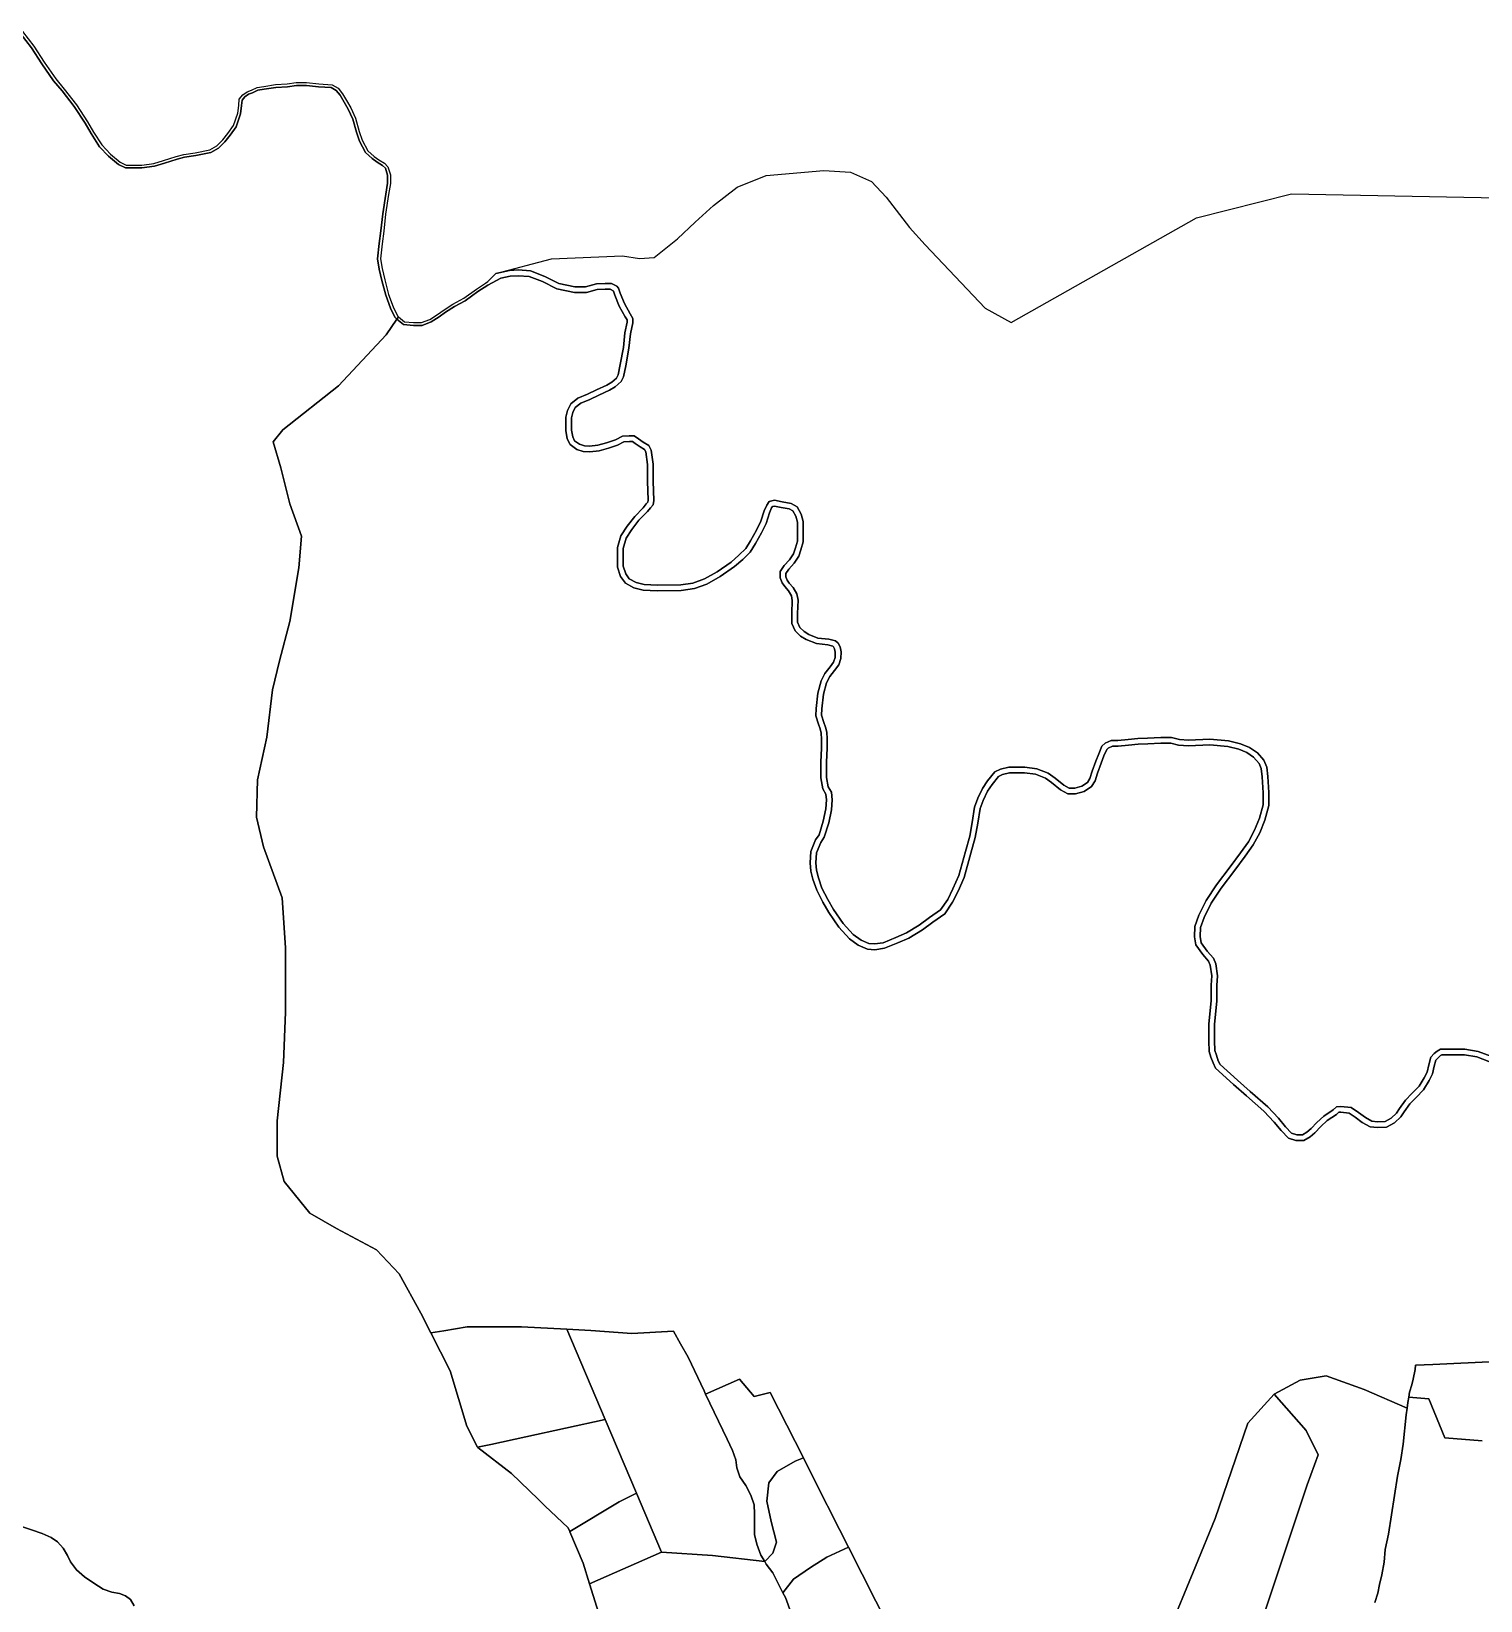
# Model space of a CAD drawing. Extents: x 542555 to 550520, y 1840485 to 1846995.
# Drawn here: x 545214 to 546997, y 1842996 to 1844927 of the extents above; entities that cross this region are included whole.
import ezdxf

# ---------------------------------------------------------------- set-up
doc = ezdxf.new("R2010")
doc.units = 0
doc.layers.add('Level 30', color=7, linetype='Continuous')

msp = doc.modelspace()

# ---------------------------------------------------------------- linework, layer by layer
at = {"layer": 'Level 30'}
for points in [[(545203.05, 1844926.66), (545216.91, 1844908.44), (545229.6, 1844888.6), (545244.04, 1844868.11), (545254.43, 1844855.71), (545269.43, 1844836.37), (545283.2, 1844815.49), (545290.35, 1844802.78), (545300.53, 1844786.88), (545311.25, 1844775.74), (545323.25, 1844765.81), (545330.7, 1844762.07), (545349.67, 1844762.07), (545364.5, 1844764.13), (545376.7, 1844767.8), (545392.2, 1844772.57), (545401.48, 1844775.28), (545415.65, 1844777.25), (545433.39, 1844780.96), (545442.23, 1844785.83), (545449.49, 1844793.09), (545455.64, 1844800.89), (545462.76, 1844810.94), (545467.8, 1844826.08), (545469.04, 1844835.64), (545469.73, 1844843.33), (545474.3, 1844848.56), (545479.55, 1844852.41), (545484.83, 1844854.3), (545491.66, 1844857.71), (545499.88, 1844858.83), (545514.46, 1844861.2), (545528.75, 1844861.99), (545539.78, 1844863.57), (545552.48, 1844863.57), (545567.46, 1844861.99), (545583.87, 1844860.84), (545591.32, 1844856.78), (545596.7, 1844849.96), (545601.73, 1844841.44), (545606.81, 1844832.44), (545612.61, 1844819.68), (545617.34, 1844803.51), (545621.03, 1844792.86), (545627.81, 1844779.72), (545635.59, 1844772.79), (545641.42, 1844768.63), (545648.33, 1844764.4), (545652.61, 1844760.12), (545655.76, 1844750.3), (545655.76, 1844739.61), (545653.41, 1844725.93), (545649.82, 1844701.56), (545647.44, 1844680.83), (545645.44, 1844665.31), (545643.4, 1844646.88), (545645.48, 1844634.73), (545648.69, 1844621.05), (545653.52, 1844602.93), (545659.2, 1844587.5), (545664.45, 1844576.6), (545665.59, 1844575.24), (545663.59, 1844572.36), (545663.15, 1844572.72), (545661.29, 1844575.09), (545655.98, 1844586.14), (545650.18, 1844601.87), (545645.3, 1844620.2), (545642.05, 1844634.04), (545639.86, 1844646.77), (545641.97, 1844665.72), (545643.96, 1844681.26), (545646.35, 1844702.01), (545649.96, 1844726.48), (545652.26, 1844739.91), (545652.26, 1844749.75), (545649.53, 1844758.25), (545646.15, 1844761.63), (545639.48, 1844765.71), (545633.41, 1844770.05), (545624.99, 1844777.54), (545617.81, 1844791.48), (545614.01, 1844802.45), (545609.32, 1844818.46), (545603.68, 1844830.85), (545598.7, 1844839.69), (545593.8, 1844847.98), (545589.02, 1844854.05), (545582.87, 1844857.4), (545567.16, 1844858.51), (545552.29, 1844860.07), (545540.03, 1844860.07), (545529.09, 1844858.51), (545514.84, 1844857.71), (545500.39, 1844855.37), (545492.7, 1844854.32), (545486.2, 1844851.07), (545481.21, 1844849.28), (545476.68, 1844845.96), (545473.12, 1844841.89), (545472.52, 1844835.25), (545471.22, 1844825.3), (545465.91, 1844809.34), (545458.45, 1844798.8), (545452.11, 1844790.76), (545444.36, 1844783.01), (545434.62, 1844777.64), (545416.25, 1844773.8), (545402.21, 1844771.85), (545393.2, 1844769.21), (545377.72, 1844764.45), (545365.25, 1844760.7), (545349.91, 1844758.57), (545329.87, 1844758.57), (545321.32, 1844762.86), (545308.86, 1844773.17), (545297.77, 1844784.7), (545287.35, 1844800.97), (545280.21, 1844813.66), (545266.58, 1844834.33), (545251.71, 1844853.52), (545241.27, 1844865.98), (545226.7, 1844886.65), (545214.04, 1844906.44), (545200.24, 1844924.58)], [(545200.24, 1844924.58), (545214.04, 1844906.44), (545226.7, 1844886.65), (545241.27, 1844865.98), (545251.71, 1844853.52), (545266.58, 1844834.33), (545280.21, 1844813.66), (545287.35, 1844800.97), (545297.77, 1844784.7), (545308.86, 1844773.17), (545321.32, 1844762.86), (545329.87, 1844758.57), (545349.91, 1844758.57), (545365.25, 1844760.7), (545377.72, 1844764.45), (545393.2, 1844769.21), (545402.21, 1844771.85), (545416.25, 1844773.8), (545434.62, 1844777.64), (545444.36, 1844783.01), (545452.11, 1844790.76), (545458.45, 1844798.8), (545465.91, 1844809.34), (545471.22, 1844825.3), (545472.52, 1844835.25), (545473.12, 1844841.89), (545476.68, 1844845.96), (545481.21, 1844849.28), (545486.2, 1844851.07), (545492.7, 1844854.32), (545500.39, 1844855.37), (545514.84, 1844857.71), (545529.09, 1844858.51), (545540.03, 1844860.07), (545552.29, 1844860.07), (545567.16, 1844858.51), (545582.87, 1844857.4), (545589.02, 1844854.05), (545593.8, 1844847.98), (545598.7, 1844839.69), (545603.68, 1844830.85), (545609.32, 1844818.46), (545614.01, 1844802.45), (545617.81, 1844791.48), (545624.99, 1844777.54), (545633.41, 1844770.05), (545639.48, 1844765.71), (545646.15, 1844761.63), (545649.53, 1844758.25), (545652.26, 1844749.75), (545652.26, 1844739.91), (545649.96, 1844726.48), (545646.35, 1844702.01), (545643.96, 1844681.26), (545641.97, 1844665.72), (545639.86, 1844646.77), (545642.05, 1844634.04), (545645.3, 1844620.2), (545650.18, 1844601.87), (545655.98, 1844586.14), (545661.29, 1844575.09), (545663.15, 1844572.72), (545663.59, 1844572.36), (545650.38, 1844553.34), (545591.82, 1844490.52), (545523.34, 1844436.47), (545511.42, 1844421.37), (545520.95, 1844389.58), (545532.07, 1844345.07), (545546.37, 1844305.33), (545543.19, 1844266.38), (545532.07, 1844200.42), (545519.36, 1844151.93), (545510.63, 1844116.17), (545503.46, 1844058.14), (545492.34, 1844005.69), (545490.75, 1843959.59), (545499.49, 1843923.03), (545522.52, 1843860.24), (545526.48, 1843799.04), (545526.48, 1843719.56), (545524.1, 1843657.57), (545516.16, 1843586.03), (545516.16, 1843542.32), (545524.89, 1843511.32), (545556.67, 1843472.38), (545589.23, 1843453.3), (545638.48, 1843427.07), (545666.28, 1843397.66), (545693.29, 1843349.18), (545705.53, 1843324.95), (545729.03, 1843278.44), (545749.69, 1843210.09), (545762.98, 1843184.26), (545763.19, 1843183.86), (545804.49, 1843152.07), (545837.59, 1843120.23), (545845.8, 1843112.33), (545874.38, 1843085.31), (545876.33, 1843080.63), (545876.55, 1843080.11), (545892.65, 1843041.59), (545900.6, 1843016.27), (545914.1, 1842973.24)], [(547009.46, 1843665.49), (546993.95, 1843671.46), (546977.64, 1843674.24), (546947.41, 1843674.24), (546943.43, 1843671.85), (546939.85, 1843668.67), (546935.48, 1843664.29), (546933.09, 1843654.74), (546931.1, 1843645.98), (546927.52, 1843638.82), (546921.16, 1843628.47), (546912.41, 1843619.72), (546904.46, 1843611.36), (546897.3, 1843601.01), (546893.32, 1843595.44), (546886.96, 1843589.07), (546879.4, 1843585.09), (546870.25, 1843584.69), (546863.09, 1843585.49), (546855.14, 1843589.87), (546846.78, 1843596.24), (546837.64, 1843602.21), (546824.91, 1843603.8), (546819.74, 1843603.4), (546815.36, 1843599.42), (546803.83, 1843591.86), (546795.48, 1843583.9), (546788.32, 1843576.34), (546783.15, 1843571.96), (546777.58, 1843568.77), (546770.82, 1843568.77), (546764.45, 1843570.76), (546756.9, 1843578.72), (546748.15, 1843589.07), (546735.02, 1843603), (546713.54, 1843622.11), (546697.63, 1843636.04), (546676.55, 1843655.15), (546674.17, 1843659.92), (546671.78, 1843666.69), (546669.79, 1843672.66), (546669.39, 1843684.6), (546669.39, 1843704.9), (546672.58, 1843733.16), (546672.58, 1843752.66), (546673.39, 1843764.6), (546671, 1843779.33), (546668.22, 1843786.09), (546660.66, 1843794.85), (546653.1, 1843805.2), (546651.91, 1843812.76), (546652.31, 1843823.9), (546656.68, 1843836.24), (546665.43, 1843853.75), (546677.76, 1843872.46), (546694.47, 1843894.35), (546707.2, 1843911.86), (546717.14, 1843925.79), (546725.1, 1843940.51), (546731.46, 1843956.04), (546736.23, 1843973.95), (546736.23, 1843989.87), (546735.05, 1844009.77), (546733.85, 1844021.31), (546730.27, 1844029.67), (546722.32, 1844038.82), (546712.77, 1844045.59), (546701.64, 1844049.96), (546686.92, 1844053.55), (546663.85, 1844055.54), (546637.6, 1844054.34), (546626.47, 1844055.14), (546616.52, 1844057.53), (546603.4, 1844057.53), (546587.09, 1844056.73), (546575.16, 1844056.33), (546563.23, 1844055.14), (546550.5, 1844053.94), (546542.54, 1844053.94), (546534.99, 1844050.76), (546531.02, 1844047.18), (546527.04, 1844037.63), (546523.46, 1844028.47), (546519.09, 1844016.14), (546516.3, 1844007.38), (546513.12, 1844002.21), (546506.36, 1843997.83), (546497.61, 1843995.44), (546490.85, 1843995.44), (546484.09, 1843999.02), (546473.35, 1844007.78), (546465, 1844013.75), (546451.08, 1844019.32), (546436.36, 1844021.31), (546416.47, 1844021.31), (546406.13, 1844018.92), (546399.38, 1844015.34), (546390.23, 1844004.2), (546384.27, 1843995.04), (546378.3, 1843983.1), (546374.32, 1843971.96), (546371.54, 1843953.25), (546368.36, 1843936.14), (546363.19, 1843917.43), (546354.84, 1843887.98), (546347.68, 1843871.66), (546341.31, 1843858.53), (546332.57, 1843845.79), (546319.05, 1843836.24), (546306.32, 1843826.69), (546290.41, 1843817.14), (546277.29, 1843811.56), (546261.78, 1843805.2), (546251.43, 1843803.6), (546244.28, 1843804), (546234.73, 1843808.38), (546225.18, 1843815.15), (546212.85, 1843828.68), (546200.92, 1843846.19), (546193.76, 1843858.53), (546186.6, 1843872.46), (546182.23, 1843885.19), (546179.84, 1843894.35), (546179.05, 1843903.5), (546179.84, 1843915.84), (546185.01, 1843928.58), (546189.39, 1843934.94), (546194.96, 1843952.85), (546198.13, 1843968.78), (546199.33, 1843981.12), (546198.13, 1843990.27), (546194.16, 1843997.04), (546192.17, 1844008.58), (546192.17, 1844027.28), (546192.96, 1844044.4), (546192.96, 1844055.94), (546192.57, 1844064.3), (546190.98, 1844070.27), (546188.99, 1844076.24), (546186.2, 1844085.39), (546186.6, 1844092.95), (546188.59, 1844110.86), (546192.17, 1844124.79), (546196.15, 1844132.75), (546202.11, 1844140.32), (546207.28, 1844147.08), (546209.67, 1844155.04), (546210.07, 1844163), (546208.87, 1844169.37), (546206.49, 1844173.75), (546203.31, 1844176.53), (546194.95, 1844178.52), (546181.43, 1844180.12), (546170.29, 1844184.49), (546164.73, 1844188.08), (546159.56, 1844193.25), (546156.37, 1844199.62), (546156.37, 1844210.36), (546157.17, 1844226.68), (546155.58, 1844234.64), (546151.21, 1844242.21), (546146.44, 1844247.78), (546143.65, 1844251.36), (546142.06, 1844255.34), (546142.06, 1844259.72), (546145.64, 1844264.89), (546152.4, 1844272.06), (546157.97, 1844280.81), (546160.75, 1844288.77), (546163.54, 1844298.32), (546163.54, 1844323.4), (546161.15, 1844332.55), (546155.98, 1844341.71), (546148.82, 1844345.69), (546137.69, 1844347.68), (546128.14, 1844349.67), (546121.78, 1844348.07), (546118.59, 1844343.7), (546115.41, 1844336.53), (546111.44, 1844323.8), (546105.87, 1844312.65), (546098.71, 1844299.92), (546092.74, 1844290.36), (546084.39, 1844282.01), (546074.84, 1844273.65), (546057.74, 1844261.71), (546042.23, 1844252.95), (546027.91, 1844247.78), (546012.8, 1844245.39), (545984.17, 1844244.99), (545967.86, 1844245.79), (545957.92, 1844248.57), (545949.57, 1844252.95), (545945.19, 1844258.92), (545942.01, 1844268.47), (545942.01, 1844290.36), (545945.59, 1844303.1), (545952.75, 1844313.85), (545961.5, 1844324.99), (545971.84, 1844335.74), (545975.82, 1844340.51), (545979, 1844344.09), (545979.79, 1844349.27), (545979, 1844373.15), (545979, 1844394.24), (545976.61, 1844411.36), (545973.43, 1844416.93), (545966.67, 1844421.31), (545960.71, 1844425.29), (545955.53, 1844428.87), (545949.57, 1844428.87), (545941.22, 1844428.47), (545932.47, 1844424.09), (545921.73, 1844420.51), (545910.99, 1844417.33), (545900.65, 1844416.13), (545894.28, 1844416.53), (545888.32, 1844418.52), (545882.35, 1844422.9), (545879.97, 1844427.67), (545878.38, 1844436.03), (545878.38, 1844451.16), (545879.97, 1844457.52), (545883.15, 1844463.89), (545889.91, 1844469.07), (545901.05, 1844473.84), (545912.18, 1844479.02), (545925.31, 1844484.99), (545932.07, 1844489.37), (545939.63, 1844495.74), (545942.41, 1844501.71), (545945.2, 1844515.24), (545949.17, 1844536.73), (545951.16, 1844554.64), (545953.95, 1844568.17), (545953.95, 1844573.35), (545950.76, 1844578.92), (545943.61, 1844591.66), (545938.45, 1844604.39), (545936.46, 1844610.76), (545934.07, 1844613.14), (545927.71, 1844616.33), (545919.75, 1844616.33), (545909.02, 1844615.93), (545895.89, 1844612.35), (545882.77, 1844612.35), (545862.88, 1844616.33), (545845.78, 1844625.08), (545827.88, 1844631.85), (545812.77, 1844633.04), (545802.03, 1844632.25), (545785.23, 1844628.82), (545854.05, 1844646.7), (545941.4, 1844650.26), (545961.95, 1844647.31), (545980.02, 1844648.31), (546008.94, 1844671.41), (546030.67, 1844691.98), (546053.28, 1844712.46), (546082.47, 1844735.07), (546117.88, 1844749.49), (546188.91, 1844755.52), (546221.56, 1844753.36), (546247.51, 1844741.84), (546265.61, 1844722.53), (546294.32, 1844685.35), (546313.71, 1844664.09), (546387.19, 1844586.15), (546419.54, 1844568.37), (546647.45, 1844697.16), (546764.4, 1844726.94), (547061.03, 1844721.15)], [(546302.76, 1842896.18), (546219.17, 1843061.43), (546208.3135, 1843082.8923), (546178.4016, 1843142.0257), (546163.72, 1843171.05), (546122.98, 1843251.58), (546103.19, 1843246.83), (546084.99, 1843268.21), (546043.5, 1843249.8), (546041.72, 1843253.56), (546021.89, 1843295.14), (546012.53, 1843311.5), (546003.93, 1843327.01), (545952.75, 1843324.37), (545902.36, 1843327.97), (545872.72, 1843329.53), (545816.87, 1843332.48), (545750.27, 1843332.48), (545721.5535, 1843327.6468), (545705.53, 1843324.95), (545693.29, 1843349.18), (545666.28, 1843397.66), (545638.48, 1843427.07), (545589.23, 1843453.3), (545556.67, 1843472.38), (545524.89, 1843511.32), (545516.16, 1843542.32), (545516.16, 1843586.03), (545524.1, 1843657.57), (545526.48, 1843719.56), (545526.48, 1843799.04), (545522.52, 1843860.24), (545499.49, 1843923.03), (545490.75, 1843959.59), (545492.34, 1844005.69), (545503.46, 1844058.14), (545510.63, 1844116.17), (545519.36, 1844151.93), (545532.07, 1844200.42), (545543.19, 1844266.38), (545546.37, 1844305.33), (545532.07, 1844345.07), (545520.95, 1844389.58), (545511.42, 1844421.37), (545523.34, 1844436.47), (545591.82, 1844490.52), (545650.38, 1844553.34), (545663.59, 1844572.36), (545671.61, 1844565.75), (545684.03, 1844564.75), (545694.77, 1844564.75), (545705.82, 1844569.09), (545715.67, 1844575.51), (545723.6, 1844581.07), (545734.42, 1844588.02), (545747.69, 1844595.27), (545763.42, 1844606.56), (545775.58, 1844614.41), (545791.4, 1844622.93), (545802.99, 1844625.3), (545812.75, 1844626.02), (545826.34, 1844624.95), (545842.94, 1844618.67), (545860.56, 1844609.66), (545882.08, 1844605.35), (545896.83, 1844605.35), (545910.08, 1844608.96), (545919.88, 1844609.33), (545926.05, 1844609.33), (545929.93, 1844607.39), (545930.29, 1844607.02), (545931.85, 1844602.03), (545937.29, 1844588.62), (545944.67, 1844575.47), (545946.95, 1844571.49), (545946.95, 1844568.88), (545944.24, 1844555.74), (545942.24, 1844537.75), (545938.33, 1844516.58), (545935.72, 1844503.92), (545933.94, 1844500.1), (545927.9, 1844495.01), (545921.94, 1844491.15), (545909.25, 1844485.38), (545898.19, 1844480.23), (545886.35, 1844475.16), (545877.61, 1844468.46), (545873.36, 1844459.96), (545871.38, 1844452.02), (545871.38, 1844435.37), (545873.27, 1844425.41), (545876.84, 1844418.26), (545885.06, 1844412.23), (545892.93, 1844409.6), (545900.84, 1844409.1), (545912.4, 1844410.45), (545923.83, 1844413.83), (545935.16, 1844417.61), (545943.03, 1844421.55), (545949.74, 1844421.87), (545953.35, 1844421.87), (545956.78, 1844419.5), (545962.82, 1844415.46), (545968.19, 1844411.98), (545969.86, 1844409.06), (545972, 1844393.75), (545972, 1844373.03), (545972.77, 1844349.69), (545972.39, 1844347.19), (545970.51, 1844345.08), (545966.59, 1844340.37), (545956.21, 1844329.59), (545947.08, 1844317.96), (545939.15, 1844306.06), (545935.01, 1844291.32), (545935.01, 1844267.34), (545938.9, 1844255.67), (545944.88, 1844247.5), (545955.32, 1844242.03), (545966.73, 1844238.84), (545984.05, 1844237.99), (546013.4, 1844238.4), (546029.66, 1844240.97), (546045.16, 1844246.57), (546061.47, 1844255.78), (546079.16, 1844268.13), (546089.18, 1844276.9), (546098.25, 1844285.97), (546104.73, 1844296.35), (546112.06, 1844309.37), (546117.95, 1844321.18), (546121.97, 1844334.06), (546124.69, 1844340.18), (546125.94, 1844341.9), (546128.29, 1844342.49), (546136.36, 1844340.81), (546146.44, 1844339), (546150.85, 1844336.55), (546154.61, 1844329.9), (546156.54, 1844322.5), (546156.54, 1844299.32), (546154.08, 1844290.91), (546151.63, 1844283.88), (546146.85, 1844276.38), (546140.19, 1844269.31), (546135.06, 1844261.91), (546135.06, 1844253.99), (546137.52, 1844247.84), (546141.02, 1844243.35), (546145.47, 1844238.15), (546148.94, 1844232.14), (546150.14, 1844226.16), (546149.37, 1844210.53), (546149.37, 1844197.97), (546153.81, 1844189.1), (546160.31, 1844182.6), (546167.08, 1844178.23), (546179.71, 1844173.27), (546193.72, 1844171.62), (546200.01, 1844170.12), (546200.94, 1844169.31), (546202.19, 1844166.99), (546203.04, 1844162.52), (546202.72, 1844156.24), (546200.94, 1844150.32), (546196.58, 1844144.61), (546190.21, 1844136.52), (546185.58, 1844127.25), (546181.69, 1844112.12), (546179.62, 1844093.52), (546179.14, 1844084.53), (546182.32, 1844074.11), (546184.27, 1844068.26), (546185.61, 1844063.22), (546185.96, 1844055.78), (546185.96, 1844044.56), (546185.17, 1844027.44), (546185.17, 1844007.98), (546187.48, 1843994.6), (546191.37, 1843987.95), (546192.29, 1843981), (546191.2, 1843969.8), (546188.17, 1843954.58), (546183.02, 1843938.03), (546178.81, 1843931.92), (546172.93, 1843917.42), (546172.03, 1843903.42), (546172.92, 1843893.16), (546175.52, 1843883.17), (546180.14, 1843869.71), (546187.62, 1843855.17), (546194.99, 1843842.46), (546207.34, 1843824.33), (546220.52, 1843809.88), (546231.22, 1843802.29), (546242.57, 1843797.08), (546251.77, 1843796.57), (546263.67, 1843798.41), (546279.99, 1843805.1), (546293.6, 1843810.89), (546310.23, 1843820.87), (546323.17, 1843830.58), (546337.63, 1843840.8), (546347.38, 1843855), (546354.04, 1843868.73), (546361.44, 1843885.61), (546369.93, 1843915.54), (546375.19, 1843934.57), (546378.45, 1843952.1), (546381.14, 1843970.25), (546384.75, 1843980.35), (546390.35, 1843991.55), (546395.89, 1844000.06), (546403.9, 1844009.81), (546408.6, 1844012.31), (546417.27, 1844014.31), (546435.89, 1844014.31), (546449.28, 1844012.5), (546461.62, 1844007.56), (546469.1, 1844002.22), (546480.2, 1843993.16), (546489.11, 1843988.44), (546498.55, 1843988.44), (546509.25, 1843991.36), (546518.25, 1843997.2), (546522.71, 1844004.44), (546525.73, 1844013.91), (546530.02, 1844026.03), (546533.53, 1844035.01), (546536.88, 1844043.04), (546538.8, 1844044.77), (546543.95, 1844046.94), (546550.83, 1844046.94), (546563.91, 1844048.17), (546575.63, 1844049.34), (546587.38, 1844049.74), (546603.57, 1844050.53), (546615.69, 1844050.53), (546625.39, 1844048.2), (546637.51, 1844047.33), (546663.71, 1844048.53), (546685.78, 1844046.62), (546699.52, 1844043.27), (546709.42, 1844039.39), (546717.59, 1844033.59), (546724.27, 1844025.91), (546727, 1844019.53), (546728.07, 1844009.2), (546729.23, 1843989.66), (546729.23, 1843974.87), (546724.81, 1843958.28), (546718.76, 1843943.51), (546711.19, 1843929.5), (546701.52, 1843915.95), (546688.86, 1843898.53), (546672.05, 1843876.51), (546659.36, 1843857.25), (546650.23, 1843838.98), (546645.35, 1843825.22), (546644.89, 1843812.34), (546646.45, 1843802.44), (546655.17, 1843790.49), (546662.18, 1843782.38), (546664.22, 1843777.41), (546666.35, 1843764.27), (546665.58, 1843752.9), (546665.58, 1843733.55), (546662.39, 1843705.29), (546662.39, 1843684.48), (546662.83, 1843671.41), (546665.16, 1843664.42), (546667.71, 1843657.18), (546670.87, 1843650.85), (546692.97, 1843630.81), (546708.91, 1843616.86), (546730.14, 1843597.97), (546742.93, 1843584.41), (546751.68, 1843574.05), (546760.62, 1843564.62), (546769.75, 1843561.77), (546779.44, 1843561.77), (546787.19, 1843566.2), (546793.14, 1843571.25), (546800.44, 1843578.96), (546808.2, 1843586.35), (546819.66, 1843593.87), (546822.67, 1843596.61), (546824.74, 1843596.77), (546835.17, 1843595.46), (546842.74, 1843590.52), (546851.31, 1843583.99), (546860.93, 1843578.69), (546870.01, 1843577.67), (546881.27, 1843578.17), (546891.16, 1843583.37), (546898.68, 1843590.9), (546903.03, 1843596.98), (546909.91, 1843606.93), (546917.42, 1843614.83), (546926.69, 1843624.1), (546933.64, 1843635.42), (546937.74, 1843643.61), (546939.9, 1843653.11), (546941.8, 1843660.71), (546944.66, 1843663.58), (546947.59, 1843666.18), (546949.35, 1843667.24), (546977.05, 1843667.24), (546992.09, 1843664.68), (547006.86, 1843658.99)], [(547006.86, 1843658.99), (546992.09, 1843664.68), (546977.05, 1843667.24), (546949.35, 1843667.24), (546947.59, 1843666.18), (546944.66, 1843663.58), (546941.8, 1843660.71), (546939.9, 1843653.11), (546937.74, 1843643.61), (546933.64, 1843635.42), (546926.69, 1843624.1), (546917.42, 1843614.83), (546909.91, 1843606.93), (546903.03, 1843596.98), (546898.68, 1843590.9), (546891.16, 1843583.37), (546881.27, 1843578.17), (546870.01, 1843577.67), (546860.93, 1843578.69), (546851.31, 1843583.99), (546842.74, 1843590.52), (546835.17, 1843595.46), (546824.74, 1843596.77), (546822.67, 1843596.61), (546819.66, 1843593.87), (546808.2, 1843586.35), (546800.44, 1843578.96), (546793.14, 1843571.25), (546787.19, 1843566.2), (546779.44, 1843561.77), (546769.75, 1843561.77), (546760.62, 1843564.62), (546751.68, 1843574.05), (546742.93, 1843584.41), (546730.14, 1843597.97), (546708.91, 1843616.86), (546692.97, 1843630.81), (546670.87, 1843650.85), (546667.71, 1843657.18), (546665.16, 1843664.42), (546662.83, 1843671.41), (546662.39, 1843684.48), (546662.39, 1843705.29), (546665.58, 1843733.55), (546665.58, 1843752.9), (546666.35, 1843764.27), (546664.22, 1843777.41), (546662.18, 1843782.38), (546655.17, 1843790.49), (546646.45, 1843802.44), (546644.89, 1843812.34), (546645.35, 1843825.22), (546650.23, 1843838.98), (546659.36, 1843857.25), (546672.05, 1843876.51), (546688.86, 1843898.53), (546701.52, 1843915.95), (546711.19, 1843929.5), (546718.76, 1843943.51), (546724.81, 1843958.28), (546729.23, 1843974.87), (546729.23, 1843989.66), (546728.07, 1844009.2), (546727, 1844019.53), (546724.27, 1844025.91), (546717.59, 1844033.59), (546709.42, 1844039.39), (546699.52, 1844043.27), (546685.78, 1844046.62), (546663.71, 1844048.53), (546637.51, 1844047.33), (546625.39, 1844048.2), (546615.69, 1844050.53), (546603.57, 1844050.53), (546587.38, 1844049.74), (546575.63, 1844049.34), (546563.91, 1844048.17), (546550.83, 1844046.94), (546543.95, 1844046.94), (546538.8, 1844044.77), (546536.88, 1844043.04), (546533.53, 1844035.01), (546530.02, 1844026.03), (546525.73, 1844013.91), (546522.71, 1844004.44), (546518.25, 1843997.2), (546509.25, 1843991.36), (546498.55, 1843988.44), (546489.11, 1843988.44), (546480.2, 1843993.16), (546469.1, 1844002.22), (546461.62, 1844007.56), (546449.28, 1844012.5), (546435.89, 1844014.31), (546417.27, 1844014.31), (546408.6, 1844012.31), (546403.9, 1844009.81), (546395.89, 1844000.06), (546390.35, 1843991.55), (546384.75, 1843980.35), (546381.14, 1843970.25), (546378.45, 1843952.1), (546375.19, 1843934.57), (546369.93, 1843915.54), (546361.44, 1843885.61), (546354.04, 1843868.73), (546347.38, 1843855), (546337.63, 1843840.8), (546323.17, 1843830.58), (546310.23, 1843820.87), (546293.6, 1843810.89), (546279.99, 1843805.1), (546263.67, 1843798.41), (546251.77, 1843796.57), (546242.57, 1843797.08), (546231.22, 1843802.29), (546220.52, 1843809.88), (546207.34, 1843824.33), (546194.99, 1843842.46), (546187.62, 1843855.17), (546180.14, 1843869.71), (546175.52, 1843883.17), (546172.92, 1843893.16), (546172.03, 1843903.42), (546172.93, 1843917.42), (546178.81, 1843931.92), (546183.02, 1843938.03), (546188.17, 1843954.58), (546191.2, 1843969.8), (546192.29, 1843981), (546191.37, 1843987.95), (546187.48, 1843994.6), (546185.17, 1844007.98), (546185.17, 1844027.44), (546185.96, 1844044.56), (546185.96, 1844055.78), (546185.61, 1844063.22), (546184.27, 1844068.26), (546182.32, 1844074.11), (546179.14, 1844084.53), (546179.62, 1844093.52), (546181.69, 1844112.12), (546185.58, 1844127.25), (546190.21, 1844136.52), (546196.58, 1844144.61), (546200.94, 1844150.32), (546202.72, 1844156.24), (546203.04, 1844162.52), (546202.19, 1844166.99), (546200.94, 1844169.31), (546200.01, 1844170.12), (546193.72, 1844171.62), (546179.71, 1844173.27), (546167.08, 1844178.23), (546160.31, 1844182.6), (546153.81, 1844189.1), (546149.37, 1844197.97), (546149.37, 1844210.53), (546150.14, 1844226.16), (546148.94, 1844232.14), (546145.47, 1844238.15), (546141.02, 1844243.35), (546137.52, 1844247.84), (546135.06, 1844253.99), (546135.06, 1844261.91), (546140.19, 1844269.31), (546146.85, 1844276.38), (546151.63, 1844283.88), (546154.08, 1844290.91), (546156.54, 1844299.32), (546156.54, 1844322.5), (546154.61, 1844329.9), (546150.85, 1844336.55), (546146.44, 1844339), (546136.36, 1844340.81), (546128.29, 1844342.49), (546125.94, 1844341.9), (546124.69, 1844340.18), (546121.97, 1844334.06), (546117.95, 1844321.18), (546112.06, 1844309.37), (546104.73, 1844296.35), (546098.25, 1844285.97), (546089.18, 1844276.9), (546079.16, 1844268.13), (546061.47, 1844255.78), (546045.16, 1844246.57), (546029.66, 1844240.97), (546013.4, 1844238.4), (545984.05, 1844237.99), (545966.73, 1844238.84), (545955.32, 1844242.03), (545944.88, 1844247.5), (545938.9, 1844255.67), (545935.01, 1844267.34), (545935.01, 1844291.32), (545939.15, 1844306.06), (545947.08, 1844317.96), (545956.21, 1844329.59), (545966.59, 1844340.37), (545970.51, 1844345.08), (545972.39, 1844347.19), (545972.77, 1844349.69), (545972, 1844373.03), (545972, 1844393.75), (545969.86, 1844409.06), (545968.19, 1844411.98), (545962.82, 1844415.46), (545956.78, 1844419.5), (545953.35, 1844421.87), (545949.74, 1844421.87), (545943.03, 1844421.55), (545935.16, 1844417.61), (545923.83, 1844413.83), (545912.4, 1844410.45), (545900.84, 1844409.1), (545892.93, 1844409.6), (545885.06, 1844412.23), (545876.84, 1844418.26), (545873.27, 1844425.41), (545871.38, 1844435.37), (545871.38, 1844452.02), (545873.36, 1844459.96), (545877.61, 1844468.46), (545886.35, 1844475.16), (545898.19, 1844480.23), (545909.25, 1844485.38), (545921.94, 1844491.15), (545927.9, 1844495.01), (545933.94, 1844500.1), (545935.72, 1844503.92), (545938.33, 1844516.58), (545942.24, 1844537.75), (545944.24, 1844555.74), (545946.95, 1844568.88), (545946.95, 1844571.49), (545944.67, 1844575.47), (545937.29, 1844588.62), (545931.85, 1844602.03), (545930.29, 1844607.02), (545929.93, 1844607.39), (545926.05, 1844609.33), (545919.88, 1844609.33), (545910.08, 1844608.96), (545896.83, 1844605.35), (545882.08, 1844605.35), (545860.56, 1844609.66), (545842.94, 1844618.67), (545826.34, 1844624.95), (545812.75, 1844626.02), (545802.99, 1844625.3), (545791.4, 1844622.93), (545775.58, 1844614.41), (545763.42, 1844606.56), (545747.69, 1844595.27), (545734.42, 1844588.02), (545723.6, 1844581.07), (545715.67, 1844575.51), (545705.82, 1844569.09), (545694.77, 1844564.75), (545684.03, 1844564.75), (545671.61, 1844565.75), (545663.59, 1844572.36), (545665.59, 1844575.24), (545672.98, 1844569.15), (545684.17, 1844568.25), (545694.11, 1844568.25), (545704.21, 1844572.21), (545713.71, 1844578.41), (545721.65, 1844583.97), (545732.63, 1844591.03), (545745.83, 1844598.24), (545761.45, 1844609.46), (545772.71, 1844617), (545775.59, 1844619.04), (545785.23, 1844628.82), (545802.03, 1844632.25), (545812.77, 1844633.04), (545827.88, 1844631.85), (545845.78, 1844625.08), (545862.88, 1844616.33), (545882.77, 1844612.35), (545895.89, 1844612.35), (545909.02, 1844615.93), (545919.75, 1844616.33), (545927.71, 1844616.33), (545934.07, 1844613.14), (545936.46, 1844610.76), (545938.45, 1844604.39), (545943.61, 1844591.66), (545950.76, 1844578.92), (545953.95, 1844573.35), (545953.95, 1844568.17), (545951.16, 1844554.64), (545949.17, 1844536.73), (545945.2, 1844515.24), (545942.41, 1844501.71), (545939.63, 1844495.74), (545932.07, 1844489.37), (545925.31, 1844484.99), (545912.18, 1844479.02), (545901.05, 1844473.84), (545889.91, 1844469.07), (545883.15, 1844463.89), (545879.97, 1844457.52), (545878.38, 1844451.16), (545878.38, 1844436.03), (545879.97, 1844427.67), (545882.35, 1844422.9), (545888.32, 1844418.52), (545894.28, 1844416.53), (545900.65, 1844416.13), (545910.99, 1844417.33), (545921.73, 1844420.51), (545932.47, 1844424.09), (545941.22, 1844428.47), (545949.57, 1844428.87), (545955.53, 1844428.87), (545960.71, 1844425.29), (545966.67, 1844421.31), (545973.43, 1844416.93), (545976.61, 1844411.36), (545979, 1844394.24), (545979, 1844373.15), (545979.79, 1844349.27), (545979, 1844344.09), (545975.82, 1844340.51), (545971.84, 1844335.74), (545961.5, 1844324.99), (545952.75, 1844313.85), (545945.59, 1844303.1), (545942.01, 1844290.36), (545942.01, 1844268.47), (545945.19, 1844258.92), (545949.57, 1844252.95), (545957.92, 1844248.57), (545967.86, 1844245.79), (545984.17, 1844244.99), (546012.8, 1844245.39), (546027.91, 1844247.78), (546042.23, 1844252.95), (546057.74, 1844261.71), (546074.84, 1844273.65), (546084.39, 1844282.01), (546092.74, 1844290.36), (546098.71, 1844299.92), (546105.87, 1844312.65), (546111.44, 1844323.8), (546115.41, 1844336.53), (546118.59, 1844343.7), (546121.78, 1844348.07), (546128.14, 1844349.67), (546137.69, 1844347.68), (546148.82, 1844345.69), (546155.98, 1844341.71), (546161.15, 1844332.55), (546163.54, 1844323.4), (546163.54, 1844298.32), (546160.75, 1844288.77), (546157.97, 1844280.81), (546152.4, 1844272.06), (546145.64, 1844264.89), (546142.06, 1844259.72), (546142.06, 1844255.34), (546143.65, 1844251.36), (546146.44, 1844247.78), (546151.21, 1844242.21), (546155.58, 1844234.64), (546157.17, 1844226.68), (546156.37, 1844210.36), (546156.37, 1844199.62), (546159.56, 1844193.25), (546164.73, 1844188.08), (546170.29, 1844184.49), (546181.43, 1844180.12), (546194.95, 1844178.52), (546203.31, 1844176.53), (546206.49, 1844173.75), (546208.87, 1844169.37), (546210.07, 1844163), (546209.67, 1844155.04), (546207.28, 1844147.08), (546202.11, 1844140.32), (546196.15, 1844132.75), (546192.17, 1844124.79), (546188.59, 1844110.86), (546186.6, 1844092.95), (546186.2, 1844085.39), (546188.99, 1844076.24), (546190.98, 1844070.27), (546192.57, 1844064.3), (546192.96, 1844055.94), (546192.96, 1844044.4), (546192.17, 1844027.28), (546192.17, 1844008.58), (546194.16, 1843997.04), (546198.13, 1843990.27), (546199.33, 1843981.12), (546198.13, 1843968.78), (546194.96, 1843952.85), (546189.39, 1843934.94), (546185.01, 1843928.58), (546179.84, 1843915.84), (546179.05, 1843903.5), (546179.84, 1843894.35), (546182.23, 1843885.19), (546186.6, 1843872.46), (546193.76, 1843858.53), (546200.92, 1843846.19), (546212.85, 1843828.68), (546225.18, 1843815.15), (546234.73, 1843808.38), (546244.28, 1843804), (546251.43, 1843803.6), (546261.78, 1843805.2), (546277.29, 1843811.56), (546290.41, 1843817.14), (546306.32, 1843826.69), (546319.05, 1843836.24), (546332.57, 1843845.79), (546341.31, 1843858.53), (546347.68, 1843871.66), (546354.84, 1843887.98), (546363.19, 1843917.43), (546368.36, 1843936.14), (546371.54, 1843953.25), (546374.32, 1843971.96), (546378.3, 1843983.1), (546384.27, 1843995.04), (546390.23, 1844004.2), (546399.38, 1844015.34), (546406.13, 1844018.92), (546416.47, 1844021.31), (546436.36, 1844021.31), (546451.08, 1844019.32), (546465, 1844013.75), (546473.35, 1844007.78), (546484.09, 1843999.02), (546490.85, 1843995.44), (546497.61, 1843995.44), (546506.36, 1843997.83), (546513.12, 1844002.21), (546516.3, 1844007.38), (546519.09, 1844016.14), (546523.46, 1844028.47), (546527.04, 1844037.63), (546531.02, 1844047.18), (546534.99, 1844050.76), (546542.54, 1844053.94), (546550.5, 1844053.94), (546563.23, 1844055.14), (546575.16, 1844056.33), (546587.09, 1844056.73), (546603.4, 1844057.53), (546616.52, 1844057.53), (546626.47, 1844055.14), (546637.6, 1844054.34), (546663.85, 1844055.54), (546686.92, 1844053.55), (546701.64, 1844049.96), (546712.77, 1844045.59), (546722.32, 1844038.82), (546730.27, 1844029.67), (546733.85, 1844021.31), (546735.05, 1844009.77), (546736.23, 1843989.87), (546736.23, 1843973.95), (546731.46, 1843956.04), (546725.1, 1843940.51), (546717.14, 1843925.79), (546707.2, 1843911.86), (546694.47, 1843894.35), (546677.76, 1843872.46), (546665.43, 1843853.75), (546656.68, 1843836.24), (546652.31, 1843823.9), (546651.91, 1843812.76), (546653.1, 1843805.2), (546660.66, 1843794.85), (546668.22, 1843786.09), (546671, 1843779.33), (546673.39, 1843764.6), (546672.58, 1843752.66), (546672.58, 1843733.16), (546669.39, 1843704.9), (546669.39, 1843684.6), (546669.79, 1843672.66), (546671.78, 1843666.69), (546674.17, 1843659.92), (546676.55, 1843655.15), (546697.63, 1843636.04), (546713.54, 1843622.11), (546735.02, 1843603), (546748.15, 1843589.07), (546756.9, 1843578.72), (546764.45, 1843570.76), (546770.82, 1843568.77), (546777.58, 1843568.77), (546783.15, 1843571.96), (546788.32, 1843576.34), (546795.48, 1843583.9), (546803.83, 1843591.86), (546815.36, 1843599.42), (546819.74, 1843603.4), (546824.91, 1843603.8), (546837.64, 1843602.21), (546846.78, 1843596.24), (546855.14, 1843589.87), (546863.09, 1843585.49), (546870.25, 1843584.69), (546879.4, 1843585.09), (546886.96, 1843589.07), (546893.32, 1843595.44), (546897.3, 1843601.01), (546904.46, 1843611.36), (546912.41, 1843619.72), (546921.16, 1843628.47), (546927.52, 1843638.82), (546931.1, 1843645.98), (546933.09, 1843654.74), (546935.48, 1843664.29), (546939.85, 1843668.67), (546943.43, 1843671.85), (546947.41, 1843674.24), (546977.64, 1843674.24), (546993.95, 1843671.46), (547009.46, 1843665.49)], [(547016, 1843290), (546938, 1843286), (546916.73, 1843285.43), (546916.31, 1843280.07), (546913.82, 1843267.93), (546912.49, 1843260.99), (546909.61, 1843252.05), (546908.46, 1843245.73), (546907.29, 1843239.26), (546906.44, 1843232.53), (546853.79, 1843255.35), (546806.81, 1843272.14), (546774.85, 1843266.64), (546743.05, 1843249.75), (546710.61, 1843213.94), (546670.34, 1843096.41), (546646.235, 1843037.7166), (546611.4222, 1842952.9507)], [(546999, 1843192), (546953, 1843196), (546933, 1843244), (546908.46, 1843245.73), (546909.61, 1843252.05), (546912.49, 1843260.99), (546913.82, 1843267.93), (546916.31, 1843280.07), (546916.73, 1843285.43), (546938, 1843286), (547016, 1843290)], [(546732.163, 1842984.261), (546783.32, 1843137.82), (546797.1, 1843175.02), (546782.2, 1843204.98), (546743.05, 1843249.75), (546774.85, 1843266.64), (546806.81, 1843272.14), (546853.79, 1843255.35), (546906.44, 1843232.53), (546905.37, 1843224.14), (546901.66, 1843188.2), (546898.7, 1843169.14), (546894.46, 1843148.86), (546883.46, 1843077.39), (546879.44, 1843058.47), (546878.23, 1843042.97), (546875.3, 1843027.44), (546872.69, 1843015.57), (546870.41, 1843004.79), (546866.89, 1842993.29)], [(546866.89, 1842993.29), (546870.41, 1843004.79), (546872.69, 1843015.57), (546875.3, 1843027.44), (546878.23, 1843042.97), (546879.44, 1843058.47), (546883.46, 1843077.39), (546894.46, 1843148.86), (546898.7, 1843169.14), (546901.66, 1843188.2), (546905.37, 1843224.14), (546906.44, 1843232.53), (546907.29, 1843239.26), (546908.46, 1843245.73), (546933, 1843244), (546953, 1843196), (546999, 1843192)], [(545200.67, 1843087.03), (545214.3, 1843082.53), (545227.14, 1843078.32), (545238.25, 1843073.41), (545246.3, 1843067.83), (545252.97, 1843060.26), (545258.22, 1843051.09), (545262.24, 1843043.38), (545269.59, 1843033.42), (545279.46, 1843024.73), (545290.65, 1843016.87), (545302.24, 1843009.73), (545312.81, 1843006.09), (545322.21, 1843004.21), (545329.9, 1843001.45), (545336.09, 1842996.97), (545340.59, 1842988.93)], [(545340.5867, 1842988.9423), (545336.09, 1842996.97), (545329.9, 1843001.45), (545322.21, 1843004.21), (545312.81, 1843006.09), (545302.24, 1843009.73), (545290.65, 1843016.87), (545279.46, 1843024.73), (545269.59, 1843033.42), (545262.24, 1843043.38), (545258.22, 1843051.09), (545252.97, 1843060.26), (545246.3, 1843067.83), (545238.25, 1843073.41), (545227.14, 1843078.32), (545214.3, 1843082.53), (545200.67, 1843087.03)]]:
    msp.add_lwpolyline(points, dxfattribs=at)
for points in [[(545779.2111, 1843187.7946), (545762.98, 1843184.26), (545749.69, 1843210.09), (545729.03, 1843278.44), (545705.53, 1843324.95), (545721.5535, 1843327.6468), (545750.27, 1843332.48), (545816.87, 1843332.48), (545872.72, 1843329.53), (545919.89, 1843218.43), (545822.4737, 1843197.2158)], [(546043.5, 1843249.8), (546069.82, 1843194.26), (546076.52, 1843180.38), (546080.52, 1843168.69), (546081.91, 1843159.11), (546085.66, 1843147.97), (546092.89, 1843137.29), (546099.03, 1843125.25), (546103.15, 1843113.29), (546103.44, 1843102.36), (546103.4, 1843090.15), (546103.64, 1843077.01), (546106.32, 1843065.19), (546111.58, 1843051.44), (546116.2, 1843043.55), (546052, 1843051.09), (545989.24, 1843055.08), (545958.43, 1843127.64), (545919.89, 1843218.43), (545872.72, 1843329.53), (545902.36, 1843327.97), (545952.75, 1843324.37), (546003.93, 1843327.01), (546012.53, 1843311.5), (546021.89, 1843295.14), (546041.72, 1843253.56)], [(546043.5, 1843249.8), (546084.99, 1843268.21), (546103.19, 1843246.83), (546122.98, 1843251.58), (546163.72, 1843171.05), (546153.79, 1843167.2), (546131.47, 1843154.54), (546121.05, 1843140.4), (546118.82, 1843118.06), (546124.03, 1843092.75), (546130.73, 1843067.43), (546126.27, 1843053.82), (546116.2, 1843043.55), (546111.58, 1843051.44), (546106.32, 1843065.19), (546103.64, 1843077.01), (546103.4, 1843090.15), (546103.44, 1843102.36), (546103.15, 1843113.29), (546099.03, 1843125.25), (546092.89, 1843137.29), (546085.66, 1843147.97), (546081.91, 1843159.11), (546080.52, 1843168.69), (546076.52, 1843180.38), (546069.82, 1843194.26)], [(546722.2115, 1842956.9278), (546668.5219, 1842842.1441), (546639.4, 1842874.25), (546633.15, 1842874.03), (546606.81, 1842849.81), (546599.05, 1842863.59), (546594.86, 1842869.51), (546587.96, 1842866.13), (546585.251, 1842866.3983), (546585.03, 1842866.61), (546611.04, 1842952.02), (546611.4222, 1842952.9507), (546646.235, 1843037.7166), (546670.34, 1843096.41), (546710.61, 1843213.94), (546743.05, 1843249.75), (546782.2, 1843204.98), (546797.1, 1843175.02), (546783.32, 1843137.82), (546732.163, 1842984.261), (546725.15, 1842963.21)], [(545919.89, 1843218.43), (545958.43, 1843127.64), (545937.18, 1843116.96), (545876.33, 1843080.63), (545874.38, 1843085.31), (545845.8, 1843112.33), (545837.59, 1843120.23), (545804.49, 1843152.07), (545763.19, 1843183.86), (545762.98, 1843184.26), (545779.2111, 1843187.7946), (545822.4737, 1843197.2158)], [(546163.72, 1843171.05), (546178.4016, 1843142.0257), (546208.3135, 1843082.8923), (546219.17, 1843061.43), (546192.49, 1843048.82), (546172.4, 1843036.17), (546151.56, 1843022.02), (546138.6, 1843005.08), (546125.98, 1843029.79), (546118.1, 1843040.3), (546116.2, 1843043.55), (546126.27, 1843053.82), (546130.73, 1843067.43), (546124.03, 1843092.75), (546118.82, 1843118.06), (546121.05, 1843140.4), (546131.47, 1843154.54), (546153.79, 1843167.2)], [(545958.43, 1843127.64), (545989.24, 1843055.08), (545900.6, 1843016.27), (545892.65, 1843041.59), (545876.55, 1843080.11), (545876.33, 1843080.63), (545937.18, 1843116.96)], [(546302.76, 1842896.18), (546230.0851, 1842874.3283), (546226.42, 1842881.04), (546219.05, 1842890.08), (546211.81, 1842895.93), (546210.0792, 1842896.8235), (546187.71, 1842921.88), (546179.47, 1842932.69), (546177.08, 1842935.82), (546164.38, 1842952.31), (546156.45, 1842964.02), (546156.36, 1842964.15), (546148.57, 1842980.11), (546141.6, 1842999.21), (546138.6, 1843005.08), (546151.56, 1843022.02), (546172.4, 1843036.17), (546192.49, 1843048.82), (546219.17, 1843061.43)], [(546138.6, 1843005.08), (546141.6, 1842999.21), (546148.57, 1842980.11), (546156.36, 1842964.15), (546156.45, 1842964.02), (546107.47, 1842961.54), (546076.6, 1842962.54), (546087.66, 1842809.98), (546073.6, 1842821.06), (546033.77, 1842854.94), (545996.08, 1842882.37), (545995.91, 1842883.43), (545976.06, 1842920.78), (545936.34, 1842950.98), (545914.1, 1842973.24), (545900.6, 1843016.27), (545989.24, 1843055.08), (546052, 1843051.09), (546116.2, 1843043.55), (546118.1, 1843040.3), (546125.98, 1843029.79)]]:
    msp.add_lwpolyline(points, close=True, dxfattribs=at)

doc.saveas('drawing.dxf')
